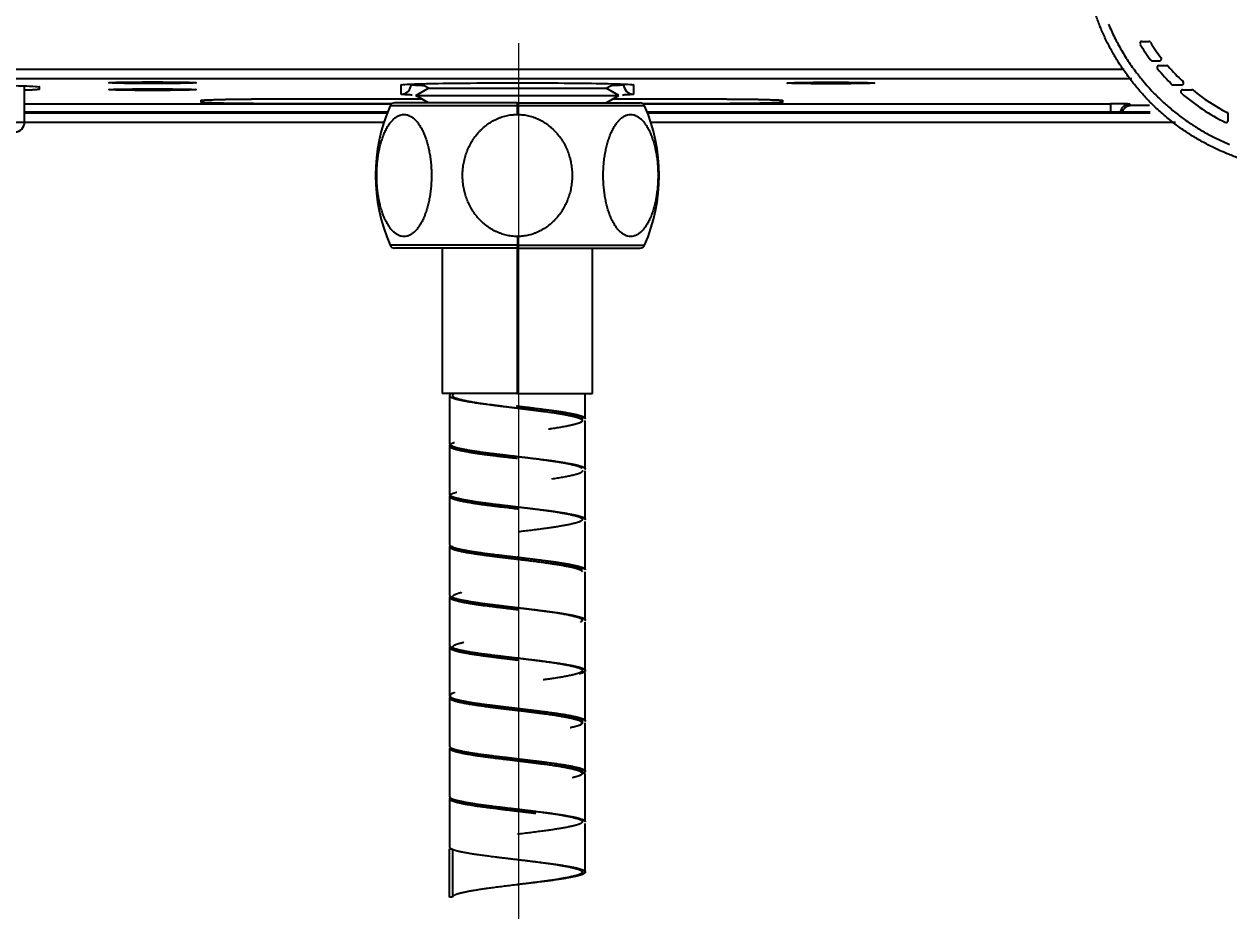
# Model space of a CAD drawing. Extents: x 4885 to 9138, y -729 to 2388.
# Drawn here: x 6215.2 to 6339.5, y 64.8 to 156.3 of the extents above; entities that cross this region are included whole.
import ezdxf

# ---------------------------------------------------------------- set-up
doc = ezdxf.new("R2010")
doc.units = 0
doc.header["$LTSCALE"] = 10
doc.header["$MEASUREMENT"] = 0
doc.header["$PDMODE"] = 3
doc.header["$PDSIZE"] = -10
doc.linetypes.add('CENTER2', pattern=[28.575, 19.05, -3.175, 3.175, -3.175])
doc.layers.get('0').update_dxf_attribs({"linetype": 'CONTINUOUS'})
doc.layers.get('DEFPOINTS').update_dxf_attribs({"linetype": 'CONTINUOUS'})
doc.layers.add('Cneter', color=1, linetype='CENTER2', lineweight=13)
doc.styles.add('Daelim Dimension', font='NanumGothic.ttf')
doc.dimstyles.new('DEFAULT', dxfattribs={"dimscale": 2, "dimtxt": 2, "dimasz": 2, "dimexe": 0, "dimexo": 2, "dimgap": 1, "dimtad": 1, "dimdec": 1, "dimzin": 9, "dimdsep": 46, "dimtxsty": 'Daelim Dimension', "dimcen": 0.5, "dimclrd": 252, "dimclre": 252, "dimclrt": 3, "dimadec": 1, "dimazin": 0, "dimtfac": 1, "dimtdec": 1, "dimtix": 1, "dimtmove": 0, "dimatfit": 3, "dimfxl": 1, "dimtolj": 1, "dimtzin": 1, "dimlwd": 9, "dimlwe": 9, "dimarcsym": 0})

# ---------------------------------------------------------------- blocks, each defined once
blk = doc.blocks.new('*D57')
at = {"color": 5, "lineweight": 9, "ltscale": 0.5, "transparency": 16777216}
for p, q in [((5963.54, 144.9), (5963.54, -301.55)), ((6413.54, 144.9), (6413.54, -301.55)), ((5971.54, -299.55), (6405.54, -299.55))]:
    blk.add_line(p, q, dxfattribs=at)
at = {"color": 5, "ltscale": 0.5, "transparency": 16777216}
for points in [[(5971.54, -298.21), (5971.54, -300.88), (5963.54, -299.55)], [(6405.54, -298.21), (6405.54, -300.88), (6413.54, -299.55)]]:
    blk.add_solid(points, dxfattribs=at)
at = {"layer": 'DEFPOINTS', "color": 0, "ltscale": 0.5, "transparency": 16777216}
for p in [(5963.54, 148.9), (6413.54, 148.9), (6413.54, -299.55)]:
    blk.add_point(p, dxfattribs=at)
at = {"color": 7, "ltscale": 0.5, "transparency": 16777216, "insert": (6188.54, -286.69), "char_height": 20, "attachment_point": 5, "style": 'Daelim Dimension'}
blk.add_mtext('\\A1;450', dxfattribs=at)

msp = doc.modelspace()

# ---------------------------------------------------------------- linework, layer by layer
at = {"color": 7, "linetype": 'Continuous', "lineweight": 25}
for p, q in [((6330.52, 154.53), (6331.23, 154.53)), ((6331.59, 152.53), (6332.34, 152.53)), ((6332.29, 152.03), (6333.08, 152.03)), ((6189.41, 151.67), (6328.7, 151.67)), ((6329.49, 150.67), (6189.41, 150.67)), ((6215.23, 146.19), (6215.23, 149.91)), ((6216.73, 149.83), (6216.73, 149.59)), ((6254.1, 149.08), (6254.1, 150.04)), ((6255.6, 148.94), (6256.9, 149.69)), ((6256.9, 149.69), (6256.1, 150.15)), ((6256.9, 149.69), (6275.25, 149.69)), ((6275.25, 149.69), (6276.05, 150.15)), ((6276.55, 148.94), (6275.25, 149.69)), ((6278.05, 150.04), (6278.05, 149.08)), ((6333.76, 150.03), (6334.63, 150.03)), ((6334.73, 149.53), (6335.67, 149.53)), ((6215.22, 148.09), (6253.1, 148.09)), ((6233.43, 148.24), (6233.43, 148.44)), ((6242.41, 148.59), (6256.19, 148.59)), ((6253.1, 148.09), (6242.41, 148.09)), ((6266.08, 148.19), (6253.4, 148.19)), ((6256.9, 148.19), (6255.6, 148.94)), ((6255.6, 148.94), (6276.55, 148.94)), ((6266.08, 148.19), (6278.75, 148.19)), ((6266.08, 147.89), (6266.08, 148.19)), ((6275.25, 148.19), (6276.55, 148.94)), ((6275.96, 148.59), (6284.44, 148.59)), ((6279.05, 148.09), (6327.27, 148.09)), ((6284.44, 148.09), (6279.05, 148.09)), ((6293.43, 148.44), (6293.43, 148.24)), ((6327.27, 148.09), (6327.27, 147.27)), ((6329.27, 148.05), (6329.43, 147.9)), ((6215.22, 147.27), (6252.68, 147.27)), ((6215.22, 147.16), (6252.64, 147.16)), ((6266.08, 147.89), (6252.94, 147.89)), ((6279.21, 147.89), (6266.08, 147.89)), ((6266.08, 146.98), (6266.08, 147.89)), ((6279.47, 147.27), (6331.38, 147.27)), ((6279.51, 147.16), (6331.39, 147.16)), ((6331.29, 147.9), (6329.43, 147.9)), ((6339.43, 146.36), (6339.43, 147.03)), ((6213.38, 146.19), (6215.23, 146.19)), ((6252.29, 146.16), (6215.22, 146.16)), ((6334, 146.16), (6279.86, 146.16)), ((6266.08, 134.39), (6266.08, 133.49)), ((6266.08, 133.49), (6252.94, 133.49)), ((6266.08, 133.19), (6253.4, 133.19)), ((6258.33, 133.19), (6258.33, 118.19)), ((6266.08, 133.19), (6266.08, 133.49)), ((6266.08, 133.49), (6279.21, 133.49)), ((6266.08, 118.19), (6266.08, 133.19)), ((6266.08, 133.19), (6278.75, 133.19)), ((6273.83, 118.19), (6273.83, 133.19)), ((6266.08, 118.19), (6258.33, 118.19)), ((6266.08, 118.19), (6273.83, 118.19)), ((6259.08, 71.19), (6259.38, 71.19)), ((6259.08, 66.19), (6259.08, 71.19)), ((6259.38, 71.19), (6259.38, 66.19)), ((6259.38, 66.19), (6259.08, 66.19))]:
    msp.add_line(p, q, dxfattribs=at)
for centre, radius, start, end in [((6330.52, 154.33), 0.2, 90.015, 180), ((6330.52, 154.33), 0.2, 180, 211.1258), ((6348.43, 165.14), 21.12, 211.1258, 216.3989), ((6331.23, 154.33), 0.2, 32.1527, 90.015), ((6348.43, 165.14), 20.12, 212.1527, 217.656), ((6331.59, 152.73), 0.2, 216.3989, 270.015), ((6332.29, 151.83), 0.2, 90.015, 180), ((6332.29, 151.83), 0.2, 180, 219.5258), ((6348.43, 165.14), 21.12, 219.5258, 225.4717), ((6332.34, 152.73), 0.2, 270.015, 37.656), ((6333.08, 151.83), 0.2, 40.9357, 90.015), ((6348.43, 165.14), 20.12, 220.9357, 227.2184), ((6333.76, 150.23), 0.2, 225.4717, 270.015), ((6334.73, 149.33), 0.2, 90.015, 180), ((6334.73, 149.33), 0.2, 180, 229.106), ((6334.63, 150.23), 0.2, 270.015, 47.2184), ((6335.67, 149.33), 0.2, 51.0993, 90.015), ((6348.43, 165.14), 20.12, 231.0993, 243.0744), ((6253.4, 147.69), 0.5, 90, 156.4218), ((6278.75, 147.69), 0.5, 23.5782, 90), ((6348.43, 165.14), 21.12, 229.106, 243.9062), ((6269.44, 140.69), 18, 156.4218, 203.5782), ((6262.71, 140.69), 18, 336.4218, 23.5782), ((6339.23, 147.03), 0.2, 0, 63.0744), ((6214.23, 146.19), 1, 270, 0), ((6339.23, 146.36), 0.2, 243.9062, 0), ((6253.4, 133.69), 0.5, 203.5782, 270), ((6278.75, 133.69), 0.5, 270, 336.4218)]:
    msp.add_arc(centre, radius, start, end, dxfattribs=at)
for centre, major_axis, ratio, start_param, end_param in [((6254.1, 150.08), (-1, 0), 0.999848, 1.570796, 3.141593), ((6278.05, 150.08), (-1, 0), 0.999848, 0, 1.570796), ((6329.27, 147.05), (0.707, 0.707), 0.999695, 0.78555, 2.141155)]:
    msp.add_ellipse(centre, major_axis=major_axis, ratio=ratio, start_param=start_param, end_param=end_param, dxfattribs=at)
for points, degree, knots in [([(6348.43, 141.14), (6347.85, 141.14), (6347.25, 141.16), (6346.01, 141.26), (6345.36, 141.33), (6344.02, 141.54), (6343.32, 141.68), (6341.9, 142.03), (6341.18, 142.25), (6340.07, 142.64), (6339.32, 142.93), (6338.19, 143.42), (6337.42, 143.81), (6336.66, 144.22), (6336.28, 144.44), (6335.52, 144.9), (6335.14, 145.15), (6334.39, 145.67), (6334.01, 145.95), (6333.27, 146.53), (6332.9, 146.83), (6332.35, 147.32), (6332.08, 147.56), (6331.77, 147.86), (6331.61, 148.01), (6331.54, 148.09), (6331.5, 148.13), (6331.48, 148.14), (6331.47, 148.16), (6331.46, 148.16), (6331.1, 148.52), (6330.77, 148.88), (6330.12, 149.61), (6329.81, 149.98), (6329.23, 150.73), (6328.95, 151.11), (6328.43, 151.86), (6328.18, 152.24), (6327.71, 153.01), (6327.5, 153.39), (6327.08, 154.15), (6326.7, 154.92), (6326.2, 156.05), (6325.92, 156.8), (6325.53, 157.91), (6325.31, 158.64), (6324.96, 160.06), (6324.82, 160.75), (6324.61, 162.09), (6324.54, 162.73), (6324.45, 163.98), (6324.43, 164.57), (6324.43, 165.14)], 3, [0, 0, 0, 0, 0.0625, 0.0625, 0.125, 0.125, 0.1875, 0.1875, 0.25, 0.25, 0.28125, 0.3125, 0.34375, 0.34375, 0.375, 0.375, 0.40625, 0.40625, 0.4375, 0.4375, 0.46875, 0.46875, 0.484375, 0.492188, 0.496094, 0.498047, 0.499023, 0.499512, 0.499512, 0.5, 0.5, 0.53125, 0.53125, 0.5625, 0.5625, 0.59375, 0.59375, 0.625, 0.625, 0.65625, 0.65625, 0.6875, 0.71875, 0.75, 0.75, 0.8125, 0.8125, 0.875, 0.875, 0.9375, 0.9375, 1, 1, 1, 1]), ([(6327.08, 156.31), (6327.27, 155.85), (6327.69, 154.93), (6328.4, 153.61), (6329.2, 152.33), (6329.9, 151.36), (6330.34, 150.81), (6330.47, 150.65)], 3, [0, 0, 0, 0, 0.228259, 0.454907, 0.680787, 0.906889, 1, 1, 1, 1]), ([(6330.47, 150.65), (6330.66, 150.42), (6331.18, 149.8), (6331.73, 149.22), (6332.09, 148.86), (6332.09, 148.86)], 3, [0, 0, 0, 0, 0.368869, 0.999671, 1, 1, 1, 1]), ([(6255.1, 150.08), (6255.1, 150.07), (6255.13, 150.07), (6255.24, 150.05), (6255.32, 150.04), (6255.53, 150.03), (6255.65, 150.02), (6255.95, 150), (6256.12, 150), (6256.32, 149.99), (6256.34, 149.99), (6256.36, 149.99)], 3, [0, 0, 0, 0, 0.243487, 0.243487, 0.486974, 0.486974, 0.73046, 0.73046, 0.973947, 0.973947, 1, 1, 1, 1]), ([(6275.79, 149.99), (6275.81, 149.99), (6275.83, 149.99), (6276.03, 150), (6276.2, 150), (6276.5, 150.02), (6276.63, 150.03), (6276.83, 150.04), (6276.91, 150.05), (6277.02, 150.07), (6277.05, 150.07), (6277.05, 150.08)], 3, [0, 0, 0, 0, 0.025934, 0.025934, 0.269451, 0.269451, 0.512967, 0.512967, 0.756484, 0.756484, 1, 1, 1, 1]), ([(6233.43, 148.44), (6233.43, 148.45), (6233.6, 148.47), (6233.78, 148.48), (6234.46, 148.51), (6234.95, 148.52), (6235.44, 148.54), (6236.69, 148.56), (6237.43, 148.57), (6238.16, 148.58), (6239.79, 148.59), (6240.66, 148.59), (6241.53, 148.59), (6242.41, 148.59)], 2, [0, 0, 0, 0.125, 0.125, 0.25, 0.375, 0.375, 0.5, 0.625, 0.625, 0.75, 0.875, 0.875, 1, 1, 1]), ([(6242.41, 148.09), (6241.53, 148.09), (6240.65, 148.09), (6239.79, 148.09), (6238.96, 148.1), (6238.14, 148.11), (6237.41, 148.11), (6236.67, 148.12), (6235.43, 148.14), (6234.94, 148.16), (6234.45, 148.17), (6233.78, 148.2), (6233.43, 148.23), (6233.43, 148.24)], 2, [0, 0, 0, 0.125, 0.125, 0.25, 0.25, 0.375, 0.375, 0.5, 0.625, 0.625, 0.75, 0.875, 1, 1, 1]), ([(6284.44, 148.59), (6285.32, 148.59), (6286.2, 148.59), (6287.07, 148.59), (6287.89, 148.58), (6288.71, 148.58), (6289.44, 148.57), (6290.18, 148.56), (6291.42, 148.54), (6291.91, 148.52), (6292.4, 148.51), (6293.08, 148.48), (6293.43, 148.45), (6293.43, 148.44)], 2, [0, 0, 0, 0.125, 0.125, 0.25, 0.25, 0.375, 0.375, 0.5, 0.625, 0.625, 0.75, 0.875, 1, 1, 1]), ([(6293.43, 148.24), (6293.43, 148.23), (6293.25, 148.21), (6293.07, 148.2), (6292.39, 148.17), (6291.9, 148.16), (6291.41, 148.14), (6290.16, 148.12), (6289.42, 148.11), (6288.69, 148.11), (6287.06, 148.09), (6286.2, 148.09), (6285.32, 148.09), (6284.44, 148.09)], 2, [0, 0, 0, 0.125, 0.125, 0.25, 0.375, 0.375, 0.5, 0.625, 0.625, 0.75, 0.875, 0.875, 1, 1, 1]), ([(6332.09, 148.86), (6332.4, 148.56), (6333.03, 147.97), (6334.02, 147.13), (6334.94, 146.45), (6335.53, 146.04), (6335.77, 145.89)], 3, [0, 0, 0, 0, 0.273945, 0.546031, 0.816936, 1, 1, 1, 1]), ([(6251.56, 140.68), (6251.56, 140.87), (6251.56, 141.07), (6251.58, 141.46), (6251.6, 141.85), (6251.64, 142.23), (6251.68, 142.51), (6251.7, 142.65), (6251.72, 142.79), (6251.73, 142.89), (6251.74, 142.93), (6251.78, 143.16), (6251.86, 143.53), (6251.95, 143.87), (6252.04, 144.21), (6252.09, 144.38), (6252.18, 144.62), (6252.21, 144.7), (6252.25, 144.81), (6252.27, 144.85), (6252.3, 144.93), (6252.31, 144.97), (6252.39, 145.15), (6252.46, 145.3), (6252.6, 145.57), (6252.67, 145.7), (6252.82, 145.94), (6252.9, 146.05), (6253.03, 146.21), (6253.07, 146.26), (6253.13, 146.33), (6253.15, 146.35), (6253.2, 146.4), (6253.22, 146.42), (6253.33, 146.53), (6253.42, 146.61), (6253.6, 146.74), (6253.7, 146.8), (6253.84, 146.87), (6253.89, 146.89), (6253.96, 146.91), (6253.98, 146.92), (6254.03, 146.93), (6254.06, 146.94), (6254.18, 146.97), (6254.28, 146.98), (6254.47, 146.99), (6254.57, 146.97), (6254.71, 146.94), (6254.76, 146.93), (6254.83, 146.9), (6254.86, 146.89), (6254.91, 146.87), (6254.93, 146.86), (6255.05, 146.81), (6255.15, 146.75), (6255.33, 146.62), (6255.42, 146.55), (6255.55, 146.42), (6255.6, 146.37), (6255.66, 146.3), (6255.68, 146.28), (6255.72, 146.23), (6255.75, 146.2), (6255.85, 146.07), (6255.93, 145.96), (6256.08, 145.72), (6256.16, 145.59), (6256.26, 145.39), (6256.3, 145.32), (6256.35, 145.21), (6256.37, 145.17), (6256.4, 145.1), (6256.41, 145.06), (6256.49, 144.87), (6256.55, 144.72), (6256.67, 144.4), (6256.77, 144.07), (6256.86, 143.72), (6256.91, 143.5), (6256.92, 143.45), (6256.94, 143.36), (6256.97, 143.23), (6257, 143.09), (6257.05, 142.81), (6257.1, 142.44), (6257.15, 142.06), (6257.17, 141.77), (6257.18, 141.67), (6257.19, 141.48), (6257.2, 141.38), (6257.21, 141.08), (6257.21, 140.89), (6257.21, 140.69)], 3, [0, 0, 0, 0, 0.03125, 0.03125, 0.0625, 0.09375, 0.09375, 0.109375, 0.117187, 0.117187, 0.125, 0.125, 0.15625, 0.1875, 0.1875, 0.21875, 0.21875, 0.234375, 0.234375, 0.242188, 0.242188, 0.25, 0.25, 0.28125, 0.28125, 0.3125, 0.3125, 0.34375, 0.34375, 0.359375, 0.359375, 0.367188, 0.367188, 0.375, 0.375, 0.40625, 0.40625, 0.4375, 0.4375, 0.453125, 0.453125, 0.460938, 0.460938, 0.46875, 0.46875, 0.5, 0.5, 0.53125, 0.53125, 0.546875, 0.546875, 0.554688, 0.554688, 0.5625, 0.5625, 0.59375, 0.59375, 0.625, 0.625, 0.640625, 0.640625, 0.648438, 0.648438, 0.65625, 0.65625, 0.6875, 0.6875, 0.71875, 0.71875, 0.734375, 0.734375, 0.742188, 0.742188, 0.75, 0.75, 0.78125, 0.78125, 0.8125, 0.84375, 0.84375, 0.851563, 0.851563, 0.859375, 0.875, 0.875, 0.90625, 0.9375, 0.9375, 0.953125, 0.953125, 0.96875, 0.96875, 1, 1, 1, 1]), ([(6266.08, 134.39), (6265.88, 134.39), (6265.68, 134.4), (6265.29, 134.45), (6264.91, 134.52), (6264.54, 134.63), (6264.31, 134.71), (6264.26, 134.73), (6264.17, 134.76), (6264.03, 134.82), (6263.9, 134.88), (6263.63, 135.01), (6263.46, 135.11), (6263.13, 135.31), (6262.97, 135.43), (6262.78, 135.58), (6262.74, 135.61), (6262.67, 135.67), (6262.63, 135.7), (6262.52, 135.8), (6262.45, 135.87), (6262.23, 136.07), (6262.1, 136.21), (6261.85, 136.51), (6261.73, 136.67), (6261.56, 136.91), (6261.5, 136.99), (6261.43, 137.11), (6261.4, 137.16), (6261.35, 137.24), (6261.32, 137.28), (6261.2, 137.49), (6261.11, 137.67), (6260.95, 138.02), (6260.81, 138.39), (6260.69, 138.76), (6260.63, 139), (6260.62, 139.05), (6260.59, 139.14), (6260.56, 139.29), (6260.53, 139.43), (6260.48, 139.72), (6260.44, 140.11), (6260.42, 140.49), (6260.42, 140.79), (6260.42, 140.89), (6260.43, 141.03), (6260.43, 141.08), (6260.44, 141.18), (6260.44, 141.23), (6260.46, 141.47), (6260.51, 141.86), (6260.59, 142.24), (6260.69, 142.62), (6260.75, 142.81), (6260.85, 143.08), (6260.88, 143.17), (6260.94, 143.31), (6260.95, 143.35), (6260.99, 143.45), (6261.01, 143.49), (6261.12, 143.71), (6261.29, 144.06), (6261.5, 144.39), (6261.73, 144.71), (6261.84, 144.86), (6262.03, 145.09), (6262.1, 145.16), (6262.2, 145.27), (6262.23, 145.3), (6262.3, 145.37), (6262.34, 145.41), (6262.52, 145.58), (6262.66, 145.71), (6262.97, 145.95), (6263.13, 146.06), (6263.45, 146.27), (6263.62, 146.36), (6263.84, 146.47), (6263.89, 146.49), (6263.98, 146.53), (6264.02, 146.55), (6264.16, 146.61), (6264.25, 146.65), (6264.53, 146.75), (6264.72, 146.8), (6265.1, 146.89), (6265.29, 146.93), (6265.53, 146.96), (6265.58, 146.96), (6265.68, 146.97), (6265.73, 146.97), (6265.88, 146.98), (6265.98, 146.98), (6266.08, 146.98)], 3, [0, 0, 0, 0, 0.03125, 0.03125, 0.0625, 0.09375, 0.09375, 0.101562, 0.101562, 0.109375, 0.125, 0.125, 0.15625, 0.15625, 0.1875, 0.1875, 0.195312, 0.195312, 0.203125, 0.203125, 0.21875, 0.21875, 0.25, 0.25, 0.28125, 0.28125, 0.296875, 0.296875, 0.304687, 0.304687, 0.3125, 0.3125, 0.34375, 0.34375, 0.375, 0.40625, 0.40625, 0.414062, 0.414062, 0.421875, 0.4375, 0.4375, 0.46875, 0.5, 0.5, 0.515625, 0.515625, 0.523437, 0.523437, 0.53125, 0.53125, 0.5625, 0.59375, 0.59375, 0.625, 0.625, 0.640625, 0.640625, 0.648437, 0.648437, 0.65625, 0.65625, 0.6875, 0.71875, 0.71875, 0.75, 0.75, 0.765625, 0.765625, 0.773437, 0.773437, 0.78125, 0.78125, 0.8125, 0.8125, 0.84375, 0.84375, 0.875, 0.875, 0.882812, 0.882812, 0.890625, 0.890625, 0.90625, 0.90625, 0.9375, 0.9375, 0.96875, 0.96875, 0.976562, 0.976562, 0.984375, 0.984375, 1, 1, 1, 1]), ([(6266.08, 146.98), (6266.27, 146.98), (6266.47, 146.97), (6266.86, 146.93), (6267.24, 146.86), (6267.61, 146.75), (6267.85, 146.67), (6267.89, 146.65), (6267.98, 146.61), (6268.12, 146.56), (6268.25, 146.5), (6268.52, 146.37), (6268.69, 146.27), (6269.02, 146.06), (6269.18, 145.95), (6269.37, 145.8), (6269.41, 145.77), (6269.48, 145.71), (6269.52, 145.67), (6269.63, 145.58), (6269.71, 145.51), (6269.92, 145.31), (6270.05, 145.16), (6270.3, 144.87), (6270.42, 144.71), (6270.59, 144.47), (6270.65, 144.39), (6270.73, 144.26), (6270.75, 144.22), (6270.8, 144.14), (6270.83, 144.1), (6270.95, 143.88), (6271.04, 143.71), (6271.2, 143.35), (6271.35, 142.99), (6271.46, 142.62), (6271.52, 142.38), (6271.53, 142.33), (6271.56, 142.23), (6271.59, 142.09), (6271.62, 141.95), (6271.67, 141.66), (6271.71, 141.27), (6271.73, 140.88), (6271.73, 140.59), (6271.73, 140.49), (6271.72, 140.34), (6271.72, 140.29), (6271.71, 140.2), (6271.71, 140.15), (6271.69, 139.9), (6271.64, 139.51), (6271.56, 139.13), (6271.46, 138.76), (6271.4, 138.57), (6271.3, 138.3), (6271.27, 138.2), (6271.21, 138.07), (6271.2, 138.02), (6271.16, 137.93), (6271.14, 137.89), (6271.03, 137.66), (6270.86, 137.31), (6270.65, 136.99), (6270.43, 136.67), (6270.31, 136.51), (6270.12, 136.29), (6270.05, 136.22), (6269.95, 136.11), (6269.92, 136.08), (6269.85, 136), (6269.81, 135.97), (6269.63, 135.8), (6269.49, 135.67), (6269.18, 135.43), (6269.02, 135.32), (6268.7, 135.11), (6268.53, 135.01), (6268.31, 134.91), (6268.26, 134.89), (6268.17, 134.84), (6268.13, 134.82), (6267.99, 134.77), (6267.9, 134.73), (6267.62, 134.63), (6267.43, 134.57), (6267.05, 134.48), (6266.86, 134.45), (6266.62, 134.42), (6266.57, 134.42), (6266.47, 134.41), (6266.42, 134.4), (6266.27, 134.4), (6266.17, 134.39), (6266.08, 134.39)], 3, [0, 0, 0, 0, 0.03125, 0.03125, 0.0625, 0.09375, 0.09375, 0.101562, 0.101562, 0.109375, 0.125, 0.125, 0.15625, 0.15625, 0.1875, 0.1875, 0.195312, 0.195312, 0.203125, 0.203125, 0.21875, 0.21875, 0.25, 0.25, 0.28125, 0.28125, 0.296875, 0.296875, 0.304687, 0.304687, 0.3125, 0.3125, 0.34375, 0.34375, 0.375, 0.40625, 0.40625, 0.414062, 0.414062, 0.421875, 0.4375, 0.4375, 0.46875, 0.5, 0.5, 0.515625, 0.515625, 0.523437, 0.523437, 0.53125, 0.53125, 0.5625, 0.59375, 0.59375, 0.625, 0.625, 0.640625, 0.640625, 0.648437, 0.648437, 0.65625, 0.65625, 0.6875, 0.71875, 0.71875, 0.75, 0.75, 0.765625, 0.765625, 0.773438, 0.773438, 0.78125, 0.78125, 0.8125, 0.8125, 0.84375, 0.84375, 0.875, 0.875, 0.882813, 0.882813, 0.890625, 0.890625, 0.90625, 0.90625, 0.9375, 0.9375, 0.96875, 0.96875, 0.976563, 0.976563, 0.984375, 0.984375, 1, 1, 1, 1]), ([(6274.94, 140.69), (6274.94, 140.89), (6274.94, 141.08), (6274.96, 141.47), (6274.98, 141.86), (6275.02, 142.24), (6275.06, 142.52), (6275.08, 142.66), (6275.1, 142.8), (6275.12, 142.89), (6275.13, 142.94), (6275.17, 143.17), (6275.24, 143.53), (6275.33, 143.88), (6275.43, 144.22), (6275.48, 144.38), (6275.56, 144.62), (6275.59, 144.7), (6275.64, 144.82), (6275.65, 144.86), (6275.68, 144.93), (6275.7, 144.97), (6275.78, 145.16), (6275.84, 145.3), (6275.98, 145.57), (6276.06, 145.7), (6276.21, 145.94), (6276.29, 146.05), (6276.41, 146.21), (6276.45, 146.26), (6276.52, 146.33), (6276.54, 146.36), (6276.58, 146.4), (6276.6, 146.42), (6276.71, 146.53), (6276.8, 146.61), (6276.99, 146.74), (6277.08, 146.8), (6277.22, 146.87), (6277.27, 146.89), (6277.34, 146.91), (6277.37, 146.92), (6277.41, 146.94), (6277.44, 146.94), (6277.56, 146.97), (6277.66, 146.98), (6277.85, 146.99), (6277.95, 146.97), (6278.1, 146.94), (6278.14, 146.93), (6278.22, 146.9), (6278.24, 146.89), (6278.29, 146.88), (6278.31, 146.86), (6278.43, 146.81), (6278.53, 146.75), (6278.71, 146.62), (6278.8, 146.55), (6278.93, 146.42), (6278.98, 146.37), (6279.04, 146.3), (6279.06, 146.28), (6279.11, 146.23), (6279.13, 146.2), (6279.23, 146.07), (6279.31, 145.96), (6279.46, 145.72), (6279.54, 145.59), (6279.64, 145.39), (6279.68, 145.32), (6279.73, 145.21), (6279.75, 145.18), (6279.78, 145.1), (6279.8, 145.07), (6279.88, 144.88), (6279.94, 144.72), (6280.05, 144.4), (6280.15, 144.08), (6280.24, 143.73), (6280.29, 143.5), (6280.3, 143.46), (6280.32, 143.37), (6280.35, 143.23), (6280.38, 143.1), (6280.43, 142.82), (6280.49, 142.45), (6280.53, 142.07), (6280.55, 141.78), (6280.56, 141.68), (6280.57, 141.49), (6280.58, 141.39), (6280.59, 141.09), (6280.59, 140.9), (6280.59, 140.7)], 3, [0, 0, 0, 0, 0.03125, 0.03125, 0.0625, 0.09375, 0.09375, 0.109375, 0.117188, 0.117188, 0.125, 0.125, 0.15625, 0.1875, 0.1875, 0.21875, 0.21875, 0.234375, 0.234375, 0.242188, 0.242188, 0.25, 0.25, 0.28125, 0.28125, 0.3125, 0.3125, 0.34375, 0.34375, 0.359375, 0.359375, 0.367188, 0.367188, 0.375, 0.375, 0.40625, 0.40625, 0.4375, 0.4375, 0.453125, 0.453125, 0.460938, 0.460938, 0.46875, 0.46875, 0.5, 0.5, 0.53125, 0.53125, 0.546875, 0.546875, 0.554688, 0.554688, 0.5625, 0.5625, 0.59375, 0.59375, 0.625, 0.625, 0.640625, 0.640625, 0.648438, 0.648438, 0.65625, 0.65625, 0.6875, 0.6875, 0.71875, 0.71875, 0.734375, 0.734375, 0.742188, 0.742188, 0.75, 0.75, 0.78125, 0.78125, 0.8125, 0.84375, 0.84375, 0.851563, 0.851563, 0.859375, 0.875, 0.875, 0.90625, 0.9375, 0.9375, 0.953125, 0.953125, 0.96875, 0.96875, 1, 1, 1, 1]), ([(6335.77, 145.89), (6335.89, 145.81), (6336.37, 145.51), (6337.23, 145), (6338.38, 144.41), (6339.17, 144.06), (6339.57, 143.89), (6339.57, 143.89)], 3, [0, 0, 0, 0, 0.096593, 0.395827, 0.696591, 0.99981, 1, 1, 1, 1]), ([(6257.21, 140.69), (6257.21, 140.49), (6257.21, 140.3), (6257.19, 139.91), (6257.17, 139.52), (6257.13, 139.14), (6257.09, 138.86), (6257.07, 138.72), (6257.05, 138.58), (6257.03, 138.48), (6257.02, 138.44), (6256.98, 138.21), (6256.91, 137.84), (6256.82, 137.5), (6256.72, 137.16), (6256.67, 137), (6256.59, 136.76), (6256.56, 136.68), (6256.52, 136.56), (6256.5, 136.52), (6256.47, 136.44), (6256.45, 136.41), (6256.37, 136.22), (6256.31, 136.08), (6256.17, 135.81), (6256.09, 135.68), (6255.94, 135.44), (6255.86, 135.33), (6255.74, 135.17), (6255.7, 135.12), (6255.63, 135.04), (6255.61, 135.02), (6255.57, 134.98), (6255.55, 134.95), (6255.44, 134.84), (6255.35, 134.77), (6255.16, 134.64), (6255.07, 134.58), (6254.93, 134.51), (6254.88, 134.49), (6254.81, 134.46), (6254.78, 134.46), (6254.74, 134.44), (6254.71, 134.44), (6254.59, 134.41), (6254.49, 134.39), (6254.3, 134.39), (6254.2, 134.4), (6254.05, 134.43), (6254.01, 134.45), (6253.93, 134.47), (6253.91, 134.48), (6253.86, 134.5), (6253.84, 134.51), (6253.72, 134.57), (6253.62, 134.62), (6253.44, 134.75), (6253.35, 134.83), (6253.22, 134.96), (6253.17, 135), (6253.11, 135.07), (6253.09, 135.1), (6253.04, 135.15), (6253.02, 135.17), (6252.92, 135.3), (6252.84, 135.42), (6252.69, 135.66), (6252.61, 135.79), (6252.51, 135.99), (6252.47, 136.06), (6252.42, 136.16), (6252.4, 136.2), (6252.37, 136.27), (6252.35, 136.31), (6252.27, 136.5), (6252.21, 136.65), (6252.1, 136.97), (6252, 137.3), (6251.91, 137.65), (6251.86, 137.87), (6251.85, 137.92), (6251.83, 138.01), (6251.8, 138.14), (6251.77, 138.28), (6251.72, 138.56), (6251.67, 138.93), (6251.62, 139.31), (6251.6, 139.6), (6251.59, 139.7), (6251.58, 139.89), (6251.57, 139.99), (6251.56, 140.28), (6251.56, 140.48), (6251.56, 140.68)], 3, [0, 0, 0, 0, 0.03125, 0.03125, 0.0625, 0.09375, 0.09375, 0.109375, 0.117187, 0.117187, 0.125, 0.125, 0.15625, 0.1875, 0.1875, 0.21875, 0.21875, 0.234375, 0.234375, 0.242187, 0.242187, 0.25, 0.25, 0.28125, 0.28125, 0.3125, 0.3125, 0.34375, 0.34375, 0.359375, 0.359375, 0.367188, 0.367188, 0.375, 0.375, 0.40625, 0.40625, 0.4375, 0.4375, 0.453125, 0.453125, 0.460938, 0.460938, 0.46875, 0.46875, 0.5, 0.5, 0.53125, 0.53125, 0.546875, 0.546875, 0.554688, 0.554688, 0.5625, 0.5625, 0.59375, 0.59375, 0.625, 0.625, 0.640625, 0.640625, 0.648438, 0.648438, 0.65625, 0.65625, 0.6875, 0.6875, 0.71875, 0.71875, 0.734375, 0.734375, 0.742188, 0.742188, 0.75, 0.75, 0.78125, 0.78125, 0.8125, 0.84375, 0.84375, 0.851563, 0.851563, 0.859375, 0.875, 0.875, 0.90625, 0.9375, 0.9375, 0.953125, 0.953125, 0.96875, 0.96875, 1, 1, 1, 1]), ([(6280.59, 140.7), (6280.59, 140.5), (6280.59, 140.31), (6280.57, 139.92), (6280.55, 139.53), (6280.51, 139.15), (6280.47, 138.87), (6280.45, 138.73), (6280.43, 138.58), (6280.42, 138.49), (6280.41, 138.44), (6280.37, 138.21), (6280.29, 137.85), (6280.21, 137.5), (6280.11, 137.17), (6280.06, 137), (6279.97, 136.76), (6279.94, 136.68), (6279.9, 136.56), (6279.88, 136.53), (6279.85, 136.45), (6279.84, 136.41), (6279.76, 136.22), (6279.69, 136.08), (6279.55, 135.81), (6279.48, 135.68), (6279.33, 135.44), (6279.25, 135.33), (6279.12, 135.17), (6279.08, 135.12), (6279.02, 135.05), (6279, 135.02), (6278.95, 134.98), (6278.93, 134.95), (6278.82, 134.85), (6278.73, 134.77), (6278.55, 134.64), (6278.46, 134.58), (6278.31, 134.51), (6278.26, 134.49), (6278.19, 134.46), (6278.17, 134.46), (6278.12, 134.44), (6278.09, 134.44), (6277.97, 134.41), (6277.87, 134.39), (6277.68, 134.39), (6277.58, 134.4), (6277.44, 134.43), (6277.39, 134.45), (6277.32, 134.47), (6277.29, 134.48), (6277.24, 134.5), (6277.22, 134.51), (6277.1, 134.57), (6277, 134.62), (6276.82, 134.75), (6276.73, 134.83), (6276.6, 134.96), (6276.55, 135), (6276.49, 135.07), (6276.47, 135.1), (6276.43, 135.15), (6276.4, 135.18), (6276.3, 135.31), (6276.22, 135.42), (6276.07, 135.66), (6275.99, 135.79), (6275.89, 135.99), (6275.85, 136.06), (6275.8, 136.17), (6275.79, 136.2), (6275.75, 136.28), (6275.74, 136.32), (6275.66, 136.5), (6275.6, 136.66), (6275.48, 136.98), (6275.38, 137.31), (6275.29, 137.66), (6275.24, 137.88), (6275.23, 137.92), (6275.21, 138.02), (6275.18, 138.15), (6275.15, 138.29), (6275.1, 138.56), (6275.05, 138.94), (6275.01, 139.32), (6274.98, 139.61), (6274.97, 139.71), (6274.96, 139.9), (6274.96, 140), (6274.94, 140.29), (6274.94, 140.49), (6274.94, 140.69)], 3, [0, 0, 0, 0, 0.03125, 0.03125, 0.0625, 0.09375, 0.09375, 0.109375, 0.117188, 0.117188, 0.125, 0.125, 0.15625, 0.1875, 0.1875, 0.21875, 0.21875, 0.234375, 0.234375, 0.242188, 0.242188, 0.25, 0.25, 0.28125, 0.28125, 0.3125, 0.3125, 0.34375, 0.34375, 0.359375, 0.359375, 0.367188, 0.367188, 0.375, 0.375, 0.40625, 0.40625, 0.4375, 0.4375, 0.453125, 0.453125, 0.460938, 0.460938, 0.46875, 0.46875, 0.5, 0.5, 0.53125, 0.53125, 0.546875, 0.546875, 0.554688, 0.554688, 0.5625, 0.5625, 0.59375, 0.59375, 0.625, 0.625, 0.640625, 0.640625, 0.648438, 0.648438, 0.65625, 0.65625, 0.6875, 0.6875, 0.71875, 0.71875, 0.734375, 0.734375, 0.742188, 0.742188, 0.75, 0.75, 0.78125, 0.78125, 0.8125, 0.84375, 0.84375, 0.851563, 0.851563, 0.859375, 0.875, 0.875, 0.90625, 0.9375, 0.9375, 0.953125, 0.953125, 0.96875, 0.96875, 1, 1, 1, 1])]:
    msp.add_open_spline(points, degree=degree, knots=knots, dxfattribs=at)
for points, weights in [([(6190.13, 149.83), (6190.13, 150.3), (6216.73, 150.3), (6216.73, 149.83)], [1, 0.333333333333, 0.333333333333, 1]), ([(6216.73, 149.59), (6216.73, 149.55), (6216.28, 149.52), (6215.25, 149.48)], [1, 0.869927066016, 0.765232584265, 0.685916554747]), ([(6223.93, 150.26), (6223.93, 150.42), (6232.93, 150.42), (6232.93, 150.26)], [1, 0.333333333333, 0.333333333333, 1]), ([(6232.93, 150.26), (6232.93, 150.1), (6223.93, 150.1), (6223.93, 150.26)], [1, 0.333333333333, 0.333333333333, 1]), ([(6223.93, 149.55), (6223.93, 149.7), (6232.93, 149.7), (6232.93, 149.55)], [1, 0.333333333333, 0.333333333333, 1]), ([(6232.93, 149.55), (6232.93, 149.39), (6223.93, 149.39), (6223.93, 149.55)], [1, 0.333333333333, 0.333333333333, 1]), ([(6254.1, 150.04), (6254.1, 150.46), (6278.05, 150.46), (6278.05, 150.04)], [1, 0.333333333333, 0.333333333333, 1]), ([(6293.93, 150.23), (6293.93, 150.39), (6302.93, 150.39), (6302.93, 150.23)], [1, 0.333333333333, 0.333333333333, 1]), ([(6302.93, 150.23), (6302.93, 150.08), (6293.93, 150.08), (6293.93, 150.23)], [1, 0.333333333333, 0.333333333333, 1]), ([(6255.21, 148.99), (6254.43, 149.02), (6254.1, 149.05), (6254.1, 149.08)], [0.703741382545, 0.780695049906, 0.879447922391, 1]), ([(6278.05, 149.08), (6278.05, 149.05), (6277.72, 149.02), (6276.94, 148.99)], [1, 0.879447922391, 0.780695049906, 0.703741382545]), ([(6329.27, 148.05), (6329.25, 148.07), (6328.42, 148.09), (6327.27, 148.09)], [1, 0.808833632769, 0.808833632769, 1]), ([(6329.43, 147.9), (6329.02, 147.9), (6328.67, 147.68), (6328.51, 147.29)], [1, 0.856885821077, 0.818703403379, 0.885452746907])]:
    msp.add_rational_spline(points, weights, degree=3, dxfattribs=at)
for points, weights, knots in [([(6259.28, 118.19), (6259.08, 118.09), (6259.08, 117.99), (6259.08, 117.77), (6260.01, 117.56), (6260.95, 117.34), (6262.58, 117.12), (6264.08, 116.92), (6265.82, 116.72)], [0.983060337823, 0.984251258095, 1, 0.965925826289, 1, 0.965925826289, 1, 0.96834686203, 0.995501967033], [0, 0, 0, 0.136293, 0.136293, 0.43118, 0.43118, 0.726066, 0.726066, 1, 1, 1]), ([(6259.57, 118.19), (6259.38, 118.09), (6259.38, 117.99), (6259.38, 117.77), (6260.27, 117.56), (6261.17, 117.34), (6262.73, 117.12), (6264.28, 116.91), (6266.08, 116.69), (6267.87, 116.47), (6269.43, 116.26), (6270.98, 116.04), (6271.88, 115.82), (6272.78, 115.61), (6272.78, 115.39), (6272.78, 115.17), (6271.88, 114.96), (6270.98, 114.74), (6269.43, 114.52), (6269.36, 114.51), (6269.3, 114.5)], [0.983060337823, 0.984251258095, 1, 0.965925826289, 1, 0.965925826289, 1, 0.965925826289, 1, 0.965925826289, 1, 0.965925826289, 1, 0.965925826289, 1, 0.965925826289, 1, 0.965925826289, 1, 0.998629233078, 0.997368755079], [0, 0, 0, 0.05436, 0.05436, 0.171973, 0.171973, 0.289587, 0.289587, 0.407201, 0.407201, 0.524814, 0.524814, 0.642428, 0.642428, 0.760041, 0.760041, 0.877655, 0.877655, 0.995269, 0.995269, 1, 1, 1]), ([(6265.99, 116.9), (6266.03, 116.89), (6266.08, 116.89), (6267.95, 116.67), (6269.58, 116.46), (6271.2, 116.24), (6272.14, 116.02), (6273.05, 115.81), (6273.07, 115.6)], [0.998501167285, 0.99923333371, 1, 0.965925826289, 1, 0.965925826289, 1, 0.966756373158, 0.998379394881], [0, 0, 0, 0.007505, 0.007505, 0.341046, 0.341046, 0.674588, 0.674588, 1, 1, 1]), ([(6266.02, 116.89), (6266.05, 116.89), (6266.08, 116.89), (6267.87, 116.67), (6269.43, 116.46), (6270.98, 116.24), (6271.88, 116.02), (6272.78, 115.81), (6272.78, 115.59), (6272.78, 115.56), (6272.76, 115.53)], [0.998993098961, 0.999488882649, 1, 0.965925826289, 1, 0.965925826289, 1, 0.965925826289, 1, 0.995208383324, 0.991764390837], [0, 0, 0, 0.004753, 0.004753, 0.321648, 0.321648, 0.638543, 0.638543, 0.955437, 0.955437, 1, 1, 1]), ([(6259.58, 113.11), (6259.08, 112.94), (6259.08, 112.79), (6259.08, 112.57), (6260.01, 112.36), (6260.95, 112.14), (6262.58, 111.92), (6263.85, 111.75), (6265.31, 111.58)], [0.986503574591, 0.975196153421, 1, 0.965925826289, 1, 0.965925826289, 1, 0.973070998595, 0.988706264357], [0, 0, 0, 0.206904, 0.206904, 0.491136, 0.491136, 0.775369, 0.775369, 1, 1, 1]), ([(6259.08, 112.99), (6259.08, 112.99), (6259.08, 112.77), (6260.01, 112.56), (6260.95, 112.34), (6262.58, 112.12), (6264.2, 111.91), (6266.08, 111.69), (6267.95, 111.47), (6269.58, 111.26), (6271.2, 111.04), (6272.14, 110.82), (6273.08, 110.61), (6273.08, 110.39), (6273.08, 110.38), (6273.07, 110.37)], [0.999241899673, 0.999616636674, 0.965925826289, 1, 0.965925826289, 1, 0.965925826289, 1, 0.965925826289, 1, 0.965925826289, 1, 0.965925826289, 1, 0.998147216232, 0.996495922761], [0, 0, 0, 0.001855, 0.166718, 0.166718, 0.331582, 0.331582, 0.496445, 0.496445, 0.661309, 0.661309, 0.826172, 0.826172, 0.991036, 0.991036, 1, 1, 1]), ([(6259.38, 112.79), (6259.38, 112.79), (6259.38, 112.57), (6260.27, 112.36), (6261.17, 112.14), (6262.73, 111.92), (6264.28, 111.71), (6266.07, 111.49)], [0.999480665894, 0.99973832337, 0.965925826289, 1, 0.965925826289, 1, 0.965968205865, 0.999915346268], [0, 0, 0, 0.002554, 0.335174, 0.335174, 0.667794, 0.667794, 1, 1, 1]), ([(6266.08, 111.69), (6267.87, 111.47), (6269.43, 111.26), (6270.98, 111.04), (6271.88, 110.82), (6272.6, 110.65), (6272.74, 110.47)], [1, 0.965925826289, 1, 0.965925826289, 1, 0.972314752908, 0.989618001388], [0, 0, 0, 0.355556, 0.355556, 0.711111, 0.711111, 1, 1, 1]), ([(6272.78, 110.19), (6272.78, 110.19), (6272.78, 110.19), (6272.78, 109.97), (6271.88, 109.76), (6271.04, 109.55), (6269.61, 109.35)], [0.998983530764, 0.999483949851, 1, 0.965925826289, 1, 0.968008778123, 0.996088757729], [0, 0, 0, 0.007751, 0.007751, 0.519517, 0.519517, 1, 1, 1]), ([(6259.83, 107.98), (6259.08, 107.78), (6259.08, 107.59), (6259.08, 107.37), (6260.01, 107.16), (6260.95, 106.94), (6262.58, 106.72), (6263.63, 106.58), (6264.82, 106.44)], [0.993708267033, 0.96943259432, 1, 0.965925826289, 1, 0.965925826289, 1, 0.977679629888, 0.984601284904], [0, 0, 0, 0.252548, 0.252548, 0.534068, 0.534068, 0.815589, 0.815589, 1, 1, 1]), ([(6259.08, 107.79), (6259.08, 107.57), (6260.01, 107.36), (6260.95, 107.14), (6262.58, 106.92), (6264.2, 106.71), (6266.08, 106.49), (6267.95, 106.27), (6269.58, 106.06), (6271.2, 105.84), (6272.14, 105.62), (6273.08, 105.41), (6273.08, 105.19), (6273.08, 105.18), (6273.07, 105.18)], [0.99949275471, 0.966181365348, 1, 0.965925826289, 1, 0.965925826289, 1, 0.965925826289, 1, 0.965925826289, 1, 0.965925826289, 1, 0.999041707882, 0.99813731722], [0, 0, 0, 0.16485, 0.16485, 0.330946, 0.330946, 0.497042, 0.497042, 0.663137, 0.663137, 0.829233, 0.829233, 0.995329, 0.995329, 1, 1, 1]), ([(6259.38, 107.58), (6259.4, 107.36), (6260.27, 107.16), (6261.17, 106.94), (6262.73, 106.72), (6264.28, 106.51), (6266.09, 106.29), (6266.11, 106.28)], [0.997913046945, 0.967003379064, 1, 0.965925826289, 1, 0.965925826289, 0.999684838588, 0.999375507206], [0, 0, 0, 0.325218, 0.325218, 0.661056, 0.661056, 0.996894, 1, 1, 1]), ([(6266.13, 106.48), (6267.9, 106.27), (6269.43, 106.06), (6270.98, 105.84), (6271.88, 105.62), (6272.78, 105.41), (6272.78, 105.19), (6272.78, 104.97), (6271.88, 104.76), (6270.98, 104.54), (6269.43, 104.32), (6267.91, 104.11), (6266.15, 103.9)], [0.99886940187, 0.966500828526, 1, 0.965925826289, 1, 0.965925826289, 1, 0.965925826289, 1, 0.965925826289, 1, 0.966692498334, 0.998501156293], [0, 0, 0, 0.164937, 0.164937, 0.332704, 0.332704, 0.500472, 0.500472, 0.668239, 0.668239, 0.836007, 0.836007, 1, 1, 1]), ([(6259.08, 102.6), (6259.08, 102.6), (6259.08, 102.59), (6259.08, 102.37), (6260.01, 102.16), (6260.95, 101.94), (6262.58, 101.72), (6264.2, 101.51), (6266.08, 101.29), (6267.95, 101.07), (6269.58, 100.86), (6271.2, 100.64), (6272.14, 100.42), (6273.07, 100.21), (6273.08, 99.99)], [0.997897015721, 0.998913888121, 1, 0.965925826289, 1, 0.965925826289, 1, 0.965925826289, 1, 0.965925826289, 1, 0.965925826289, 1, 0.966181346095, 0.999492792638], [0, 0, 0, 0.005291, 0.005291, 0.171283, 0.171283, 0.337276, 0.337276, 0.503268, 0.503268, 0.66926, 0.66926, 0.835252, 0.835252, 1, 1, 1]), ([(6259.16, 102.52), (6259.08, 102.45), (6259.08, 102.39), (6259.08, 102.17), (6260.01, 101.96), (6260.95, 101.74), (6262.58, 101.52), (6264.2, 101.31), (6266.08, 101.09), (6266.14, 101.08), (6266.2, 101.07)], [0.985546244703, 0.989597100671, 1, 0.965925826289, 1, 0.965925826289, 1, 0.965925826289, 1, 0.998865341386, 0.997806250278], [0, 0, 0, 0.091446, 0.091446, 0.390973, 0.390973, 0.690499, 0.690499, 0.990026, 0.990026, 1, 1, 1]), ([(6259.38, 102.39), (6259.38, 102.39), (6259.38, 102.17), (6260.27, 101.96), (6261.17, 101.74), (6262.73, 101.52), (6264.28, 101.31), (6266.08, 101.09), (6267.87, 100.87), (6269.43, 100.66), (6270.98, 100.44), (6271.88, 100.22), (6272.74, 100.01), (6272.77, 99.8)], [0.9994105875, 0.999702699779, 0.965925826289, 1, 0.965925826289, 1, 0.965925826289, 1, 0.965925826289, 1, 0.965925826289, 1, 0.967112700724, 0.997708933747], [0, 0, 0, 0.001461, 0.168856, 0.168856, 0.336251, 0.336251, 0.503646, 0.503646, 0.671041, 0.671041, 0.838436, 0.838436, 1, 1, 1]), ([(6266.06, 101.29), (6266.07, 101.29), (6267.87, 101.07), (6269.43, 100.86), (6270.98, 100.64), (6271.88, 100.42), (6272.68, 100.23), (6272.77, 100.03)], [0.99961882305, 0.999808333404, 0.965925826289, 1, 0.965925826289, 1, 0.96937583486, 0.993798609287], [0, 0, 0, 0.001937, 0.346245, 0.346245, 0.690553, 0.690553, 1, 1, 1]), ([(6259.08, 97.39), (6259.08, 97.39), (6259.08, 97.17), (6260.01, 96.96), (6260.95, 96.74), (6262.58, 96.52), (6264.2, 96.31), (6266.08, 96.09), (6267.95, 95.87), (6269.58, 95.66), (6271.2, 95.44), (6272.14, 95.22), (6273.08, 95.01), (6273.08, 94.79), (6273.08, 94.77), (6273.07, 94.75)], [0.999117263269, 0.999552761431, 0.965925826289, 1, 0.965925826289, 1, 0.965925826289, 1, 0.965925826289, 1, 0.965925826289, 1, 0.965925826289, 1, 0.997061138342, 0.99462922414], [0, 0, 0, 0.002152, 0.166103, 0.166103, 0.330054, 0.330054, 0.494006, 0.494006, 0.657957, 0.657957, 0.821908, 0.821908, 0.985859, 0.985859, 1, 1, 1]), ([(6259.18, 97.05), (6259.39, 96.9), (6260.01, 96.76), (6260.95, 96.54), (6262.58, 96.32), (6264.2, 96.11), (6266.08, 95.89), (6266.12, 95.88), (6266.17, 95.88)], [0.985079532281, 0.976957829958, 1, 0.965925826289, 1, 0.965925826289, 1, 0.999143016919, 0.998329140973], [0, 0, 0, 0.250329, 0.250329, 0.620509, 0.620509, 0.99069, 0.99069, 1, 1, 1]), ([(6260.29, 97.63), (6260.28, 97.62), (6259.38, 97.41), (6259.38, 97.19), (6259.38, 96.97), (6260.27, 96.76), (6261.17, 96.54), (6262.73, 96.32), (6264.28, 96.11), (6266.08, 95.89), (6266.1, 95.88), (6266.13, 95.88)], [0.999439929324, 0.999717624594, 0.965925826289, 1, 0.965925826289, 1, 0.965925826289, 1, 0.965925826289, 1, 0.999431744025, 0.998882441692], [0, 0, 0, 0.002059, 0.250508, 0.250508, 0.498958, 0.498958, 0.747407, 0.747407, 0.995857, 0.995857, 1, 1, 1]), ([(6266.1, 96.09), (6267.88, 95.87), (6269.43, 95.66), (6270.98, 95.44), (6271.88, 95.22), (6272.78, 95.01), (6272.78, 94.79), (6272.78, 94.7), (6272.6, 94.6)], [0.99949273002, 0.966181377881, 1, 0.965925826289, 1, 0.965925826289, 1, 0.985241659315, 0.983267700234], [0, 0, 0, 0.289728, 0.289728, 0.581646, 0.581646, 0.873563, 0.873563, 1, 1, 1]), ([(6259.08, 92.19), (6259.08, 91.97), (6260.01, 91.76), (6260.95, 91.54), (6262.58, 91.32), (6264.2, 91.11), (6266.08, 90.89), (6267.95, 90.67), (6269.58, 90.46), (6271.2, 90.24), (6272.14, 90.02), (6273.08, 89.81), (6273.08, 89.59), (6273.08, 89.41), (6272.43, 89.23)], [1, 0.965925826289, 1, 0.965925826289, 1, 0.965925826289, 1, 0.965925826289, 1, 0.965925826289, 1, 0.965925826289, 1, 0.971952696933, 0.990078264616], [0, 0, 0, 0.14656, 0.14656, 0.293121, 0.293121, 0.439681, 0.439681, 0.586242, 0.586242, 0.732802, 0.732802, 0.879362, 0.879362, 1, 1, 1]), ([(6259.08, 92.02), (6259.08, 92), (6259.08, 91.99), (6259.08, 91.77), (6260.01, 91.56), (6260.95, 91.34), (6262.58, 91.12), (6264.2, 90.91), (6266.08, 90.69), (6266.1, 90.69), (6266.13, 90.68)], [0.995716835605, 0.997703662268, 1, 0.965925826289, 1, 0.965925826289, 1, 0.965925826289, 1, 0.999478441158, 0.998972848873], [0, 0, 0, 0.021861, 0.021861, 0.346253, 0.346253, 0.670644, 0.670644, 0.995035, 0.995035, 1, 1, 1]), ([(6260.55, 92.48), (6260.4, 92.45), (6260.27, 92.42), (6259.38, 92.21), (6259.38, 91.99), (6259.38, 91.77), (6260.27, 91.56), (6261.17, 91.34), (6262.73, 91.12), (6264.28, 90.91), (6266.08, 90.69), (6266.1, 90.69), (6266.12, 90.68)], [0.991458190682, 0.994993490075, 1, 0.965925826289, 1, 0.965925826289, 1, 0.965925826289, 1, 0.965925826289, 1, 0.999593932214, 0.999197542788], [0, 0, 0, 0.035329, 0.035329, 0.275781, 0.275781, 0.516232, 0.516232, 0.756683, 0.756683, 0.997135, 0.997135, 1, 1, 1]), ([(6266.02, 90.9), (6266.05, 90.89), (6266.08, 90.89), (6267.87, 90.67), (6269.43, 90.46), (6270.98, 90.24), (6271.88, 90.02), (6272.78, 89.81), (6272.78, 89.59), (6272.78, 89.37), (6271.88, 89.16), (6270.98, 88.94), (6269.43, 88.72), (6269.1, 88.68), (6268.75, 88.63)], [0.998869412349, 0.999425003185, 1, 0.965925826289, 1, 0.965925826289, 1, 0.965925826289, 1, 0.965925826289, 1, 0.965925826289, 1, 0.992631455271, 0.988449808155], [0, 0, 0, 0.003225, 0.003225, 0.194315, 0.194315, 0.385405, 0.385405, 0.576496, 0.576496, 0.767586, 0.767586, 0.958677, 0.958677, 1, 1, 1]), ([(6259.61, 87.31), (6259.08, 87.15), (6259.08, 86.99), (6259.08, 86.77), (6260.01, 86.56), (6260.95, 86.34), (6262.58, 86.12), (6264.2, 85.91), (6266.08, 85.69), (6267.95, 85.47), (6269.58, 85.26), (6271.2, 85.04), (6272.14, 84.82), (6273.08, 84.61), (6273.08, 84.39), (6273.08, 84.38), (6273.07, 84.37)], [0.987222179753, 0.974444374823, 1, 0.965925826289, 1, 0.965925826289, 1, 0.965925826289, 1, 0.965925826289, 1, 0.965925826289, 1, 0.965925826289, 1, 0.998211107591, 0.996610048706], [0, 0, 0, 0.110254, 0.110254, 0.257258, 0.257258, 0.404263, 0.404263, 0.551268, 0.551268, 0.698273, 0.698273, 0.845277, 0.845277, 0.992282, 0.992282, 1, 1, 1]), ([(6259.23, 86.96), (6259.08, 86.87), (6259.08, 86.79), (6259.08, 86.57), (6260.01, 86.36), (6260.95, 86.14), (6262.58, 85.92), (6264.18, 85.71), (6266.04, 85.49)], [0.983631811013, 0.986338719875, 1, 0.965925826289, 1, 0.965925826289, 1, 0.966259402196, 0.999339379401], [0, 0, 0, 0.118228, 0.118228, 0.413114, 0.413114, 0.708001, 0.708001, 1, 1, 1]), ([(6259.38, 86.78), (6259.39, 86.57), (6260.27, 86.36), (6261.17, 86.14), (6262.73, 85.92), (6264.28, 85.71), (6266.08, 85.49), (6267.87, 85.27), (6269.43, 85.06), (6270.98, 84.84), (6271.88, 84.62), (6272.78, 84.41), (6272.78, 84.19), (6272.78, 83.97), (6271.88, 83.76), (6271.71, 83.72), (6271.52, 83.68)], [0.998705942333, 0.966585631451, 1, 0.965925826289, 1, 0.965925826289, 1, 0.965925826289, 1, 0.965925826289, 1, 0.965925826289, 1, 0.965925826289, 1, 0.993592821522, 0.989595206157], [0, 0, 0, 0.136795, 0.136795, 0.276291, 0.276291, 0.415786, 0.415786, 0.555282, 0.555282, 0.694778, 0.694778, 0.834274, 0.834274, 0.97377, 0.97377, 1, 1, 1]), ([(6266.08, 85.69), (6267.87, 85.47), (6269.43, 85.26), (6270.98, 85.04), (6271.88, 84.82), (6272.78, 84.61), (6272.78, 84.39), (6272.78, 84.3), (6272.63, 84.22)], [1, 0.965925826289, 1, 0.965925826289, 1, 0.965925826289, 1, 0.986327745425, 0.983627469026], [0, 0, 0, 0.29401, 0.29401, 0.588019, 0.588019, 0.882029, 0.882029, 1, 1, 1]), ([(6259.08, 81.79), (6259.08, 81.57), (6260.01, 81.36), (6260.95, 81.14), (6262.58, 80.92), (6264.2, 80.71), (6266.08, 80.49), (6267.95, 80.27), (6269.58, 80.06), (6271.2, 79.84), (6272.14, 79.62), (6273.08, 79.41), (6273.08, 79.19), (6273.08, 79.07), (6272.79, 78.95)], [0.999618867693, 0.966117470309, 1, 0.965925826289, 1, 0.965925826289, 1, 0.965925826289, 1, 0.965925826289, 1, 0.965925826289, 1, 0.981408286945, 0.983104772057], [0, 0, 0, 0.152045, 0.152045, 0.30495, 0.30495, 0.457856, 0.457856, 0.610761, 0.610761, 0.763666, 0.763666, 0.916571, 0.916571, 1, 1, 1]), ([(6259.08, 81.58), (6259.1, 81.37), (6260.01, 81.16), (6260.95, 80.94), (6262.58, 80.72), (6264.16, 80.51), (6265.98, 80.3)], [0.998134879298, 0.966885410069, 1, 0.965925826289, 1, 0.966825800741, 0.998247591736], [0, 0, 0, 0.329948, 0.329948, 0.669458, 0.669458, 1, 1, 1]), ([(6259.38, 81.57), (6259.41, 81.36), (6260.27, 81.16), (6261.17, 80.94), (6262.73, 80.72), (6264.28, 80.51), (6266.08, 80.29), (6267.87, 80.07), (6269.43, 79.86), (6270.98, 79.64), (6271.88, 79.42), (6272.78, 79.21), (6272.78, 78.99), (6272.78, 78.77), (6271.88, 78.56), (6271.83, 78.54), (6271.78, 78.53)], [0.997275504697, 0.96734738032, 1, 0.965925826289, 1, 0.965925826289, 1, 0.965925826289, 1, 0.965925826289, 1, 0.965925826289, 1, 0.965925826289, 1, 0.99820146939, 0.996592801777], [0, 0, 0, 0.136681, 0.136681, 0.279313, 0.279313, 0.421945, 0.421945, 0.564576, 0.564576, 0.707208, 0.707208, 0.84984, 0.84984, 0.992471, 0.992471, 1, 1, 1]), ([(6266.13, 80.48), (6267.89, 80.27), (6269.43, 80.06), (6270.98, 79.84), (6271.88, 79.62), (6272.78, 79.41), (6272.78, 79.19), (6272.78, 79.12), (6272.67, 79.05)], [0.998993107344, 0.966436939319, 1, 0.965925826289, 1, 0.965925826289, 1, 0.988691636529, 0.984889197368], [0, 0, 0, 0.296966, 0.296966, 0.598455, 0.598455, 0.899943, 0.899943, 1, 1, 1]), ([(6259.18, 76.53), (6259.08, 76.46), (6259.08, 76.39), (6259.08, 76.17), (6260.01, 75.96), (6260.95, 75.74), (6262.58, 75.52), (6264.2, 75.31), (6266.08, 75.09), (6267.05, 74.98), (6267.98, 74.86)], [0.985073472925, 0.988959394637, 1, 0.965925826289, 1, 0.965925826289, 1, 0.965925826289, 1, 0.98206365058, 0.983010378604], [0, 0, 0, 0.084151, 0.084151, 0.343864, 0.343864, 0.603577, 0.603577, 0.863289, 0.863289, 1, 1, 1]), ([(6259.08, 76.6), (6259.08, 76.6), (6259.08, 76.59), (6259.08, 76.37), (6260.01, 76.16), (6260.95, 75.94), (6262.58, 75.72), (6264.2, 75.51), (6266.08, 75.29), (6267.95, 75.07), (6269.58, 74.86), (6271.2, 74.64), (6272.14, 74.42), (6273.07, 74.21), (6273.08, 73.99)], [0.997777643315, 0.998850009942, 1, 0.965925826289, 1, 0.965925826289, 1, 0.965925826289, 1, 0.965925826289, 1, 0.965925826289, 1, 0.966245279959, 0.999367082572], [0, 0, 0, 0.005602, 0.005602, 0.171595, 0.171595, 0.337587, 0.337587, 0.503579, 0.503579, 0.669572, 0.669572, 0.835564, 0.835564, 1, 1, 1]), ([(6259.38, 76.38), (6259.38, 76.17), (6260.27, 75.96), (6261.17, 75.74), (6262.73, 75.52), (6264.27, 75.31), (6266.04, 75.09)], [0.999335747064, 0.966261254737, 1, 0.965925826289, 1, 0.966237288038, 0.999382770457], [0, 0, 0, 0.332154, 0.332154, 0.66761, 0.66761, 1, 1, 1]), ([(6266.05, 75.29), (6266.06, 75.29), (6267.87, 75.07), (6269.43, 74.86), (6270.98, 74.64), (6271.88, 74.42), (6272.78, 74.21), (6272.78, 73.99), (6272.78, 73.77), (6271.88, 73.56), (6270.98, 73.34), (6269.43, 73.12), (6267.87, 72.91), (6266.08, 72.69)], [0.999492721069, 0.999744443865, 0.965925826289, 1, 0.965925826289, 1, 0.965925826289, 1, 0.965925826289, 1, 0.965925826289, 1, 0.965925826289, 1], [0, 0, 0, 0.001248, 0.167707, 0.167707, 0.334166, 0.334166, 0.500624, 0.500624, 0.667083, 0.667083, 0.833541, 0.833541, 1, 1, 1]), ([(6259.08, 71.39), (6259.08, 71.39), (6259.08, 71.39), (6259.08, 71.17), (6260.01, 70.96), (6260.95, 70.74), (6262.58, 70.52), (6264.2, 70.31), (6266.08, 70.09), (6267.95, 69.87), (6269.58, 69.66), (6271.2, 69.44), (6272.14, 69.22), (6273.08, 69.01), (6273.08, 68.79), (6273.08, 68.57), (6272.14, 68.36), (6271.2, 68.14), (6269.58, 67.92), (6267.95, 67.71), (6266.08, 67.49), (6266.02, 67.48), (6265.97, 67.48)], [0.998993132322, 0.999488899845, 1, 0.965925826289, 1, 0.965925826289, 1, 0.965925826289, 1, 0.965925826289, 1, 0.965925826289, 1, 0.965925826289, 1, 0.965925826289, 1, 0.965925826289, 1, 0.965925826289, 1, 0.998977773984, 0.998016881578], [0, 0, 0, 0.001658, 0.001658, 0.112217, 0.112217, 0.222775, 0.222775, 0.333333, 0.333333, 0.443892, 0.443892, 0.55445, 0.55445, 0.665008, 0.665008, 0.775567, 0.775567, 0.886125, 0.886125, 0.996683, 0.996683, 1, 1, 1]), ([(6266.09, 70.09), (6267.88, 69.87), (6269.43, 69.66), (6270.98, 69.44), (6271.88, 69.22), (6272.78, 69.01), (6272.78, 68.79), (6272.78, 68.57), (6271.88, 68.36), (6270.98, 68.14), (6269.43, 67.92), (6267.87, 67.71), (6266.08, 67.49), (6264.28, 67.27), (6262.73, 67.06), (6261.17, 66.84), (6260.27, 66.62), (6259.38, 66.41), (6259.38, 66.19)], [0.999618812755, 0.966117498091, 1, 0.965925826289, 1, 0.965925826289, 1, 0.965925826289, 1, 0.965925826289, 1, 0.965925826289, 1, 0.965925826289, 1, 0.965925826289, 1, 0.965925826289, 1], [0, 0, 0, 0.110555, 0.110555, 0.221736, 0.221736, 0.332916, 0.332916, 0.444097, 0.444097, 0.555278, 0.555278, 0.666458, 0.666458, 0.777639, 0.777639, 0.888819, 0.888819, 1, 1, 1])]:
    msp.add_rational_spline(points, weights, degree=2, knots=knots, dxfattribs=at)
for points in [[(6273.08, 115.58), (6273.08, 116.89), (6273.08, 118.19)], [(6259.08, 117.98), (6259.08, 115.48), (6259.08, 112.98)], [(6273.08, 110.39), (6273.08, 112.89), (6273.08, 115.39)], [(6259.08, 112.79), (6259.08, 110.29), (6259.08, 107.79)], [(6273.08, 105.19), (6273.08, 107.69), (6273.08, 110.19)], [(6259.08, 107.58), (6259.08, 105.08), (6259.08, 102.58)], [(6273.08, 99.98), (6273.08, 102.48), (6273.08, 104.98)], [(6259.08, 102.39), (6259.08, 99.89), (6259.08, 97.39)], [(6273.08, 94.79), (6273.08, 97.29), (6273.08, 99.79)], [(6259.08, 97.19), (6259.08, 94.69), (6259.08, 92.19)], [(6273.08, 89.58), (6273.08, 92.08), (6273.08, 94.58)], [(6259.08, 91.98), (6259.08, 89.48), (6259.08, 86.98)], [(6273.08, 84.39), (6273.08, 86.89), (6273.08, 89.39)], [(6259.08, 86.79), (6259.08, 84.29), (6259.08, 81.79)], [(6273.08, 79.19), (6273.08, 81.69), (6273.08, 84.19)], [(6259.08, 81.58), (6259.08, 79.08), (6259.08, 76.58)], [(6273.08, 73.98), (6273.08, 76.48), (6273.08, 78.98)], [(6259.08, 76.39), (6259.08, 73.89), (6259.08, 71.39)], [(6273.08, 68.79), (6273.08, 71.29), (6273.08, 73.79)]]:
    msp.add_open_spline(points, degree=2, dxfattribs=at)
at = {"layer": 'Cneter', "lineweight": 5, "ltscale": 0.5}
msp.add_line((6266.19, 154.34), (6266.19, 54.38), dxfattribs=at)

# ---------------------------------------------------------------- dimensions: what is measured, and where the dimension line sits
at = {"color": 5, "ltscale": 0.5}
dim = msp.add_linear_dim(base=(6413.54, -299.55), p1=(5963.54, 148.9), p2=(6413.54, 148.9), dimstyle='DEFAULT', override={"dimtxt": 10, "dimasz": 4, "dimexe": 1, "dimdec": 0, "dimclrd": 5, "dimclre": 5, "dimclrt": 7}, dxfattribs=at)
dim.commit()
dim.dimension.update_dxf_attribs({"geometry": '*D57', "text_midpoint": (6188.54, -299.55), "dimtype": 160})

doc.saveas('drawing.dxf')
